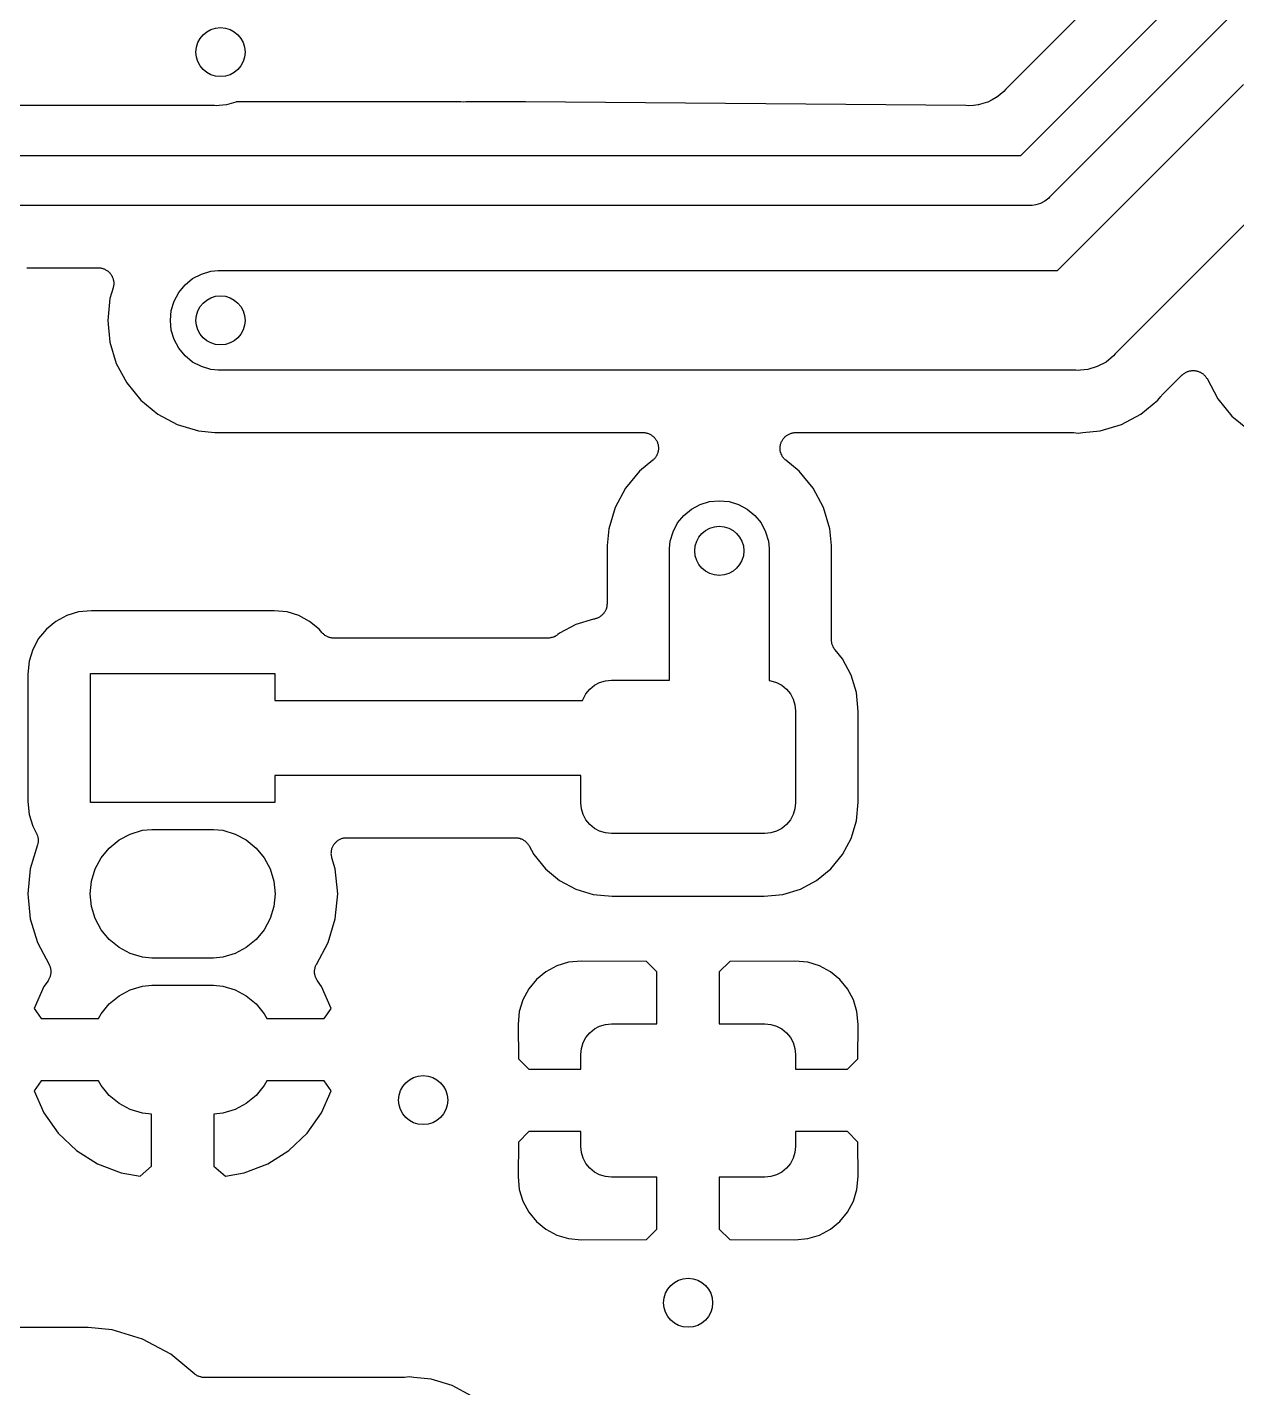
# Model space of a CAD drawing. Extents: x 105 to 193.4, y -145.7 to -72.2.
# Drawn here: x 133.1 to 142.95, y -131.03 to -119.94 of the extents above; entities that cross this region are included whole.
import ezdxf

# ---------------------------------------------------------------- set-up
doc = ezdxf.new("R2010")
doc.units = 0
doc.layers.add('BLACK', color=7, linetype='CONTINUOUS')

msp = doc.modelspace()

# ---------------------------------------------------------------- linework, layer by layer
at = {"layer": 'BLACK', "linetype": 'CONTINUOUS'}
for p, q in [((142.462, -119.054), (141.07, -120.446)), ((141.194, -120.985), (142.651, -119.527)), ((142.886, -119.867), (141.429, -121.325)), ((141.027, -120.487), (140.997, -120.512)), ((141.056, -120.463), (141.027, -120.487)), ((141.07, -120.446), (141.056, -120.463)), ((141.494, -121.922), (143.009, -120.407)), ((134.624, -120.578), (128.571, -120.578)), ((134.644, -120.58), (134.624, -120.578)), ((134.664, -120.578), (134.644, -120.58)), ((134.724, -120.573), (134.664, -120.578)), ((134.664, -120.578), (134.664, -120.578)), ((134.8, -120.549), (134.724, -120.573)), ((134.802, -120.548), (134.8, -120.549)), ((136.632, -120.548), (134.802, -120.548)), ((136.652, -120.55), (136.632, -120.548)), ((136.672, -120.548), (136.652, -120.55)), ((137.158, -120.548), (136.672, -120.548)), ((140.748, -120.578), (137.158, -120.548)), ((140.77, -120.58), (140.748, -120.578)), ((140.808, -120.577), (140.77, -120.58)), ((140.846, -120.573), (140.808, -120.577)), ((140.848, -120.573), (140.846, -120.573)), ((140.85, -120.573), (140.848, -120.573)), ((140.886, -120.561), (140.85, -120.573)), ((140.923, -120.551), (140.886, -120.561)), ((140.925, -120.55), (140.923, -120.551)), ((140.926, -120.549), (140.925, -120.55)), ((140.96, -120.531), (140.926, -120.549)), ((140.994, -120.513), (140.96, -120.531)), ((140.995, -120.512), (140.994, -120.513)), ((140.997, -120.512), (140.995, -120.512)), ((132.781, -120.985), (141.194, -120.985)), ((143.478, -121.086), (141.963, -122.601)), ((141.356, -121.377), (141.318, -121.388)), ((141.391, -121.358), (141.356, -121.377)), ((141.422, -121.332), (141.391, -121.358)), ((141.429, -121.325), (141.422, -121.332)), ((141.268, -121.391), (132.855, -121.391)), ((141.278, -121.392), (141.268, -121.391)), ((141.288, -121.391), (141.278, -121.392)), ((141.318, -121.388), (141.288, -121.391)), ((141.288, -121.391), (141.288, -121.391)), ((133.095, -121.901), (133.106, -121.9)), ((133.106, -121.9), (133.118, -121.899)), ((133.118, -121.899), (133.677, -121.899)), ((133.677, -121.899), (133.679, -121.899)), ((133.679, -121.899), (133.685, -121.9)), ((133.685, -121.9), (133.691, -121.9)), ((133.691, -121.9), (133.697, -121.901)), ((133.697, -121.901), (133.704, -121.902)), ((133.704, -121.902), (133.709, -121.904)), ((133.709, -121.904), (133.715, -121.905)), ((133.715, -121.905), (133.721, -121.907)), ((133.721, -121.907), (133.727, -121.909)), ((133.727, -121.909), (133.732, -121.912)), ((133.732, -121.912), (133.738, -121.915)), ((133.738, -121.915), (133.743, -121.918)), ((133.743, -121.918), (133.749, -121.921)), ((133.749, -121.921), (133.754, -121.925)), ((133.754, -121.925), (133.758, -121.928)), ((133.758, -121.928), (133.763, -121.933)), ((133.763, -121.933), (133.768, -121.937)), ((133.768, -121.937), (133.772, -121.942)), ((134.518, -121.951), (134.594, -121.927)), ((134.594, -121.927), (134.654, -121.922)), ((134.654, -121.922), (141.494, -121.922)), ((133.772, -121.942), (133.776, -121.946)), ((133.776, -121.946), (133.779, -121.952)), ((133.779, -121.952), (133.784, -121.957)), ((133.784, -121.957), (133.786, -121.962)), ((133.786, -121.962), (133.79, -121.967)), ((133.79, -121.967), (133.792, -121.973)), ((133.792, -121.973), (133.795, -121.979)), ((133.795, -121.979), (133.797, -121.984)), ((133.797, -121.984), (133.799, -121.99)), ((133.799, -121.99), (133.8, -121.996)), ((133.8, -121.996), (133.802, -122.002)), ((133.802, -122.002), (133.803, -122.008)), ((133.804, -122.039), (133.802, -122.045)), ((133.802, -122.045), (133.802, -122.052)), ((133.803, -122.008), (133.804, -122.014)), ((133.804, -122.014), (133.804, -122.021)), ((133.804, -122.021), (133.804, -122.027)), ((133.804, -122.027), (133.804, -122.033)), ((133.804, -122.033), (133.804, -122.039)), ((134.334, -122.101), (134.385, -122.039)), ((134.385, -122.039), (134.447, -121.988)), ((134.447, -121.988), (134.518, -121.951)), ((133.773, -122.149), (133.755, -122.328)), ((133.799, -122.063), (133.773, -122.149)), ((133.8, -122.057), (133.799, -122.063)), ((133.802, -122.052), (133.8, -122.057)), ((134.297, -122.172), (134.334, -122.101)), ((134.266, -122.328), (134.273, -122.248)), ((134.273, -122.248), (134.297, -122.172)), ((133.755, -122.328), (133.773, -122.507)), ((134.273, -122.408), (134.266, -122.328)), ((134.297, -122.484), (134.273, -122.408)), ((134.334, -122.555), (134.297, -122.484)), ((133.773, -122.507), (133.825, -122.68)), ((134.385, -122.617), (134.334, -122.555)), ((141.963, -122.601), (141.951, -122.617)), ((133.825, -122.68), (133.91, -122.838)), ((134.447, -122.668), (134.385, -122.617)), ((134.518, -122.705), (134.447, -122.668)), ((134.594, -122.729), (134.518, -122.705)), ((141.818, -122.705), (141.742, -122.729)), ((141.889, -122.668), (141.818, -122.705)), ((141.951, -122.617), (141.889, -122.668)), ((134.654, -122.734), (134.594, -122.729)), ((141.642, -122.734), (134.654, -122.734)), ((141.662, -122.736), (141.642, -122.734)), ((141.682, -122.734), (141.662, -122.736)), ((141.742, -122.729), (141.682, -122.734)), ((141.682, -122.734), (141.682, -122.734)), ((142.345, -122.938), (142.51, -122.773)), ((142.51, -122.773), (142.511, -122.772)), ((142.511, -122.772), (142.516, -122.768)), ((142.516, -122.768), (142.52, -122.764)), ((142.52, -122.764), (142.525, -122.761)), ((142.525, -122.761), (142.531, -122.757)), ((142.531, -122.757), (142.536, -122.754)), ((142.536, -122.754), (142.541, -122.751)), ((142.541, -122.751), (142.547, -122.748)), ((142.547, -122.748), (142.553, -122.745)), ((142.553, -122.745), (142.558, -122.744)), ((142.558, -122.744), (142.564, -122.741)), ((142.564, -122.741), (142.57, -122.74)), ((142.57, -122.74), (142.576, -122.738)), ((142.576, -122.738), (142.582, -122.738)), ((142.582, -122.738), (142.588, -122.737)), ((142.588, -122.737), (142.594, -122.737)), ((142.594, -122.737), (142.601, -122.736)), ((142.601, -122.736), (142.607, -122.737)), ((142.607, -122.737), (142.613, -122.737)), ((142.613, -122.737), (142.619, -122.738)), ((142.619, -122.738), (142.626, -122.739)), ((142.626, -122.739), (142.631, -122.741)), ((142.631, -122.741), (142.637, -122.742)), ((142.637, -122.742), (142.643, -122.744)), ((142.643, -122.744), (142.649, -122.746)), ((142.649, -122.746), (142.654, -122.749)), ((142.654, -122.749), (142.66, -122.751)), ((142.66, -122.751), (142.665, -122.755)), ((142.665, -122.755), (142.671, -122.758)), ((142.671, -122.758), (142.676, -122.762)), ((142.676, -122.762), (142.68, -122.765)), ((142.68, -122.765), (142.685, -122.77)), ((142.685, -122.77), (142.69, -122.774)), ((142.69, -122.774), (142.694, -122.778)), ((142.694, -122.778), (142.698, -122.783)), ((142.698, -122.783), (142.702, -122.788)), ((142.702, -122.788), (142.706, -122.793)), ((142.706, -122.793), (142.708, -122.798)), ((142.708, -122.798), (142.712, -122.803)), ((142.712, -122.803), (142.8, -122.968)), ((133.91, -122.838), (134.024, -122.978)), ((142.341, -122.943), (142.345, -122.938)), ((134.024, -122.978), (134.164, -123.092)), ((142.172, -123.092), (142.312, -122.978)), ((142.312, -122.978), (142.336, -122.948)), ((142.336, -122.948), (142.338, -122.946)), ((142.338, -122.946), (142.341, -122.943)), ((142.8, -122.968), (142.914, -123.108)), ((134.164, -123.092), (134.322, -123.177)), ((142.014, -123.177), (142.172, -123.092)), ((142.914, -123.108), (143.054, -123.222)), ((134.322, -123.177), (134.495, -123.229)), ((134.495, -123.229), (134.629, -123.242)), ((134.629, -123.242), (138.116, -123.242)), ((138.116, -123.242), (138.118, -123.242)), ((138.118, -123.242), (138.124, -123.243)), ((138.124, -123.243), (138.13, -123.243)), ((138.13, -123.243), (138.136, -123.244)), ((138.136, -123.244), (138.142, -123.245)), ((138.142, -123.245), (138.148, -123.247)), ((138.148, -123.247), (138.154, -123.248)), ((138.154, -123.248), (138.16, -123.251)), ((138.16, -123.251), (138.166, -123.253)), ((138.166, -123.253), (138.171, -123.256)), ((138.171, -123.256), (138.177, -123.258)), ((138.177, -123.258), (138.182, -123.262)), ((138.182, -123.262), (138.188, -123.265)), ((138.188, -123.265), (138.192, -123.268)), ((138.192, -123.268), (138.197, -123.272)), ((139.28, -123.271), (139.285, -123.267)), ((139.285, -123.267), (139.29, -123.264)), ((139.29, -123.264), (139.296, -123.261)), ((139.296, -123.261), (139.301, -123.257)), ((139.301, -123.257), (139.306, -123.255)), ((139.306, -123.255), (139.312, -123.252)), ((139.312, -123.252), (139.318, -123.25)), ((139.318, -123.25), (139.324, -123.248)), ((139.324, -123.248), (139.33, -123.247)), ((139.33, -123.247), (139.335, -123.245)), ((139.335, -123.245), (139.342, -123.244)), ((139.342, -123.244), (139.348, -123.243)), ((139.348, -123.243), (139.354, -123.243)), ((139.354, -123.243), (139.36, -123.242)), ((139.36, -123.242), (141.611, -123.242)), ((141.611, -123.242), (141.613, -123.242)), ((141.613, -123.242), (141.618, -123.243)), ((141.618, -123.243), (141.623, -123.243)), ((141.623, -123.243), (141.662, -123.247)), ((141.662, -123.247), (141.701, -123.243)), ((141.701, -123.243), (141.841, -123.229)), ((141.701, -123.243), (141.701, -123.243)), ((141.841, -123.229), (142.014, -123.177)), ((138.197, -123.272), (138.202, -123.276)), ((138.202, -123.276), (138.207, -123.281)), ((138.207, -123.281), (138.21, -123.285)), ((138.21, -123.285), (138.215, -123.29)), ((138.215, -123.29), (138.218, -123.295)), ((138.218, -123.295), (138.222, -123.3)), ((138.222, -123.3), (138.225, -123.305)), ((138.225, -123.305), (138.228, -123.31)), ((138.228, -123.31), (138.231, -123.316)), ((138.231, -123.316), (138.234, -123.322)), ((138.234, -123.322), (138.235, -123.328)), ((138.235, -123.328), (138.238, -123.333)), ((138.238, -123.333), (138.239, -123.339)), ((138.239, -123.339), (138.241, -123.346)), ((138.241, -123.346), (138.241, -123.352)), ((138.241, -123.352), (138.242, -123.358)), ((138.242, -123.358), (138.242, -123.364)), ((138.242, -123.364), (138.243, -123.37)), ((138.243, -123.37), (138.242, -123.376)), ((138.242, -123.376), (138.242, -123.382)), ((139.233, -123.369), (139.234, -123.362)), ((139.234, -123.375), (139.233, -123.369)), ((139.234, -123.356), (139.235, -123.35)), ((139.234, -123.362), (139.234, -123.356)), ((139.234, -123.381), (139.234, -123.375)), ((139.235, -123.387), (139.234, -123.381)), ((139.235, -123.35), (139.236, -123.344)), ((139.236, -123.344), (139.238, -123.338)), ((139.238, -123.338), (139.239, -123.331)), ((139.239, -123.331), (139.241, -123.326)), ((139.241, -123.326), (139.243, -123.32)), ((139.243, -123.32), (139.246, -123.315)), ((139.246, -123.315), (139.249, -123.309)), ((139.249, -123.309), (139.252, -123.304)), ((139.252, -123.304), (139.255, -123.298)), ((139.255, -123.298), (139.259, -123.293)), ((139.259, -123.293), (139.263, -123.288)), ((139.263, -123.288), (139.267, -123.284)), ((139.267, -123.284), (139.271, -123.279)), ((139.271, -123.279), (139.276, -123.275)), ((139.276, -123.275), (139.28, -123.271)), ((138.196, -123.468), (138.088, -123.556)), ((138.201, -123.463), (138.196, -123.468)), ((138.205, -123.46), (138.201, -123.463)), ((138.209, -123.455), (138.205, -123.46)), ((138.214, -123.45), (138.209, -123.455)), ((138.217, -123.445), (138.214, -123.45)), ((138.221, -123.44), (138.217, -123.445)), ((138.224, -123.435), (138.221, -123.44)), ((138.228, -123.429), (138.224, -123.435)), ((138.23, -123.424), (138.228, -123.429)), ((138.233, -123.419), (138.23, -123.424)), ((138.235, -123.412), (138.233, -123.419)), ((138.237, -123.407), (138.235, -123.412)), ((138.238, -123.401), (138.237, -123.407)), ((138.24, -123.395), (138.238, -123.401)), ((138.241, -123.389), (138.24, -123.395)), ((138.242, -123.382), (138.241, -123.389)), ((139.235, -123.393), (139.235, -123.387)), ((139.237, -123.399), (139.235, -123.393)), ((139.238, -123.405), (139.237, -123.399)), ((139.241, -123.411), (139.238, -123.405)), ((139.242, -123.417), (139.241, -123.411)), ((139.245, -123.422), (139.242, -123.417)), ((139.247, -123.428), (139.245, -123.422)), ((139.251, -123.433), (139.247, -123.428)), ((139.254, -123.439), (139.251, -123.433)), ((139.258, -123.444), (139.254, -123.439)), ((139.261, -123.449), (139.258, -123.444)), ((139.265, -123.453), (139.261, -123.449)), ((139.269, -123.458), (139.265, -123.453)), ((139.274, -123.462), (139.269, -123.458)), ((139.278, -123.466), (139.274, -123.462)), ((139.28, -123.468), (139.278, -123.466)), ((139.388, -123.556), (139.28, -123.468)), ((138.088, -123.556), (137.974, -123.696)), ((139.502, -123.696), (139.388, -123.556)), ((137.974, -123.696), (137.889, -123.854)), ((139.587, -123.854), (139.502, -123.696)), ((138.582, -123.829), (138.658, -123.805)), ((138.658, -123.805), (138.738, -123.798)), ((138.738, -123.798), (138.818, -123.805)), ((138.818, -123.805), (138.894, -123.829)), ((137.889, -123.854), (137.837, -124.027)), ((138.398, -123.979), (138.449, -123.917)), ((138.449, -123.917), (138.511, -123.866)), ((138.511, -123.866), (138.582, -123.829)), ((138.894, -123.829), (138.965, -123.866)), ((138.965, -123.866), (139.027, -123.917)), ((139.027, -123.917), (139.078, -123.979)), ((139.639, -124.027), (139.587, -123.854)), ((137.837, -124.027), (137.824, -124.161)), ((138.361, -124.05), (138.398, -123.979)), ((139.078, -123.979), (139.115, -124.05)), ((139.652, -124.161), (139.639, -124.027)), ((138.332, -124.186), (138.337, -124.126)), ((138.337, -124.126), (138.361, -124.05)), ((139.115, -124.05), (139.139, -124.126)), ((139.139, -124.126), (139.144, -124.186)), ((137.824, -124.161), (137.824, -124.637)), ((138.332, -125.259), (138.332, -124.186)), ((139.144, -124.186), (139.144, -125.262)), ((139.652, -124.933), (139.652, -124.161)), ((133.516, -124.704), (133.421, -124.733)), ((133.622, -124.694), (133.516, -124.704)), ((135.11, -124.694), (133.622, -124.694)), ((135.216, -124.704), (135.11, -124.694)), ((135.311, -124.733), (135.216, -124.704)), ((137.801, -124.709), (137.798, -124.713)), ((137.805, -124.703), (137.801, -124.709)), ((137.808, -124.697), (137.805, -124.703)), ((137.811, -124.692), (137.808, -124.697)), ((137.813, -124.687), (137.811, -124.692)), ((137.815, -124.681), (137.813, -124.687)), ((137.818, -124.674), (137.815, -124.681)), ((137.819, -124.669), (137.818, -124.674)), ((137.821, -124.663), (137.819, -124.669)), ((137.822, -124.657), (137.821, -124.663)), ((137.823, -124.65), (137.822, -124.657)), ((137.824, -124.639), (137.823, -124.644)), ((137.823, -124.644), (137.823, -124.65)), ((137.824, -124.637), (137.824, -124.639)), ((133.332, -124.781), (133.255, -124.844)), ((133.421, -124.733), (133.332, -124.781)), ((135.4, -124.781), (135.311, -124.733)), ((135.477, -124.844), (135.4, -124.781)), ((137.568, -124.806), (137.437, -124.877)), ((137.712, -124.763), (137.568, -124.806)), ((137.715, -124.762), (137.712, -124.763)), ((137.72, -124.762), (137.715, -124.762)), ((137.727, -124.76), (137.72, -124.762)), ((137.733, -124.758), (137.727, -124.76)), ((137.739, -124.756), (137.733, -124.758)), ((137.744, -124.755), (137.739, -124.756)), ((137.75, -124.752), (137.744, -124.755)), ((137.756, -124.749), (137.75, -124.752)), ((137.761, -124.746), (137.756, -124.749)), ((137.766, -124.743), (137.761, -124.746)), ((137.771, -124.739), (137.766, -124.743)), ((137.777, -124.735), (137.771, -124.739)), ((137.781, -124.731), (137.777, -124.735)), ((137.785, -124.728), (137.781, -124.731)), ((137.79, -124.723), (137.785, -124.728)), ((137.794, -124.718), (137.79, -124.723)), ((137.798, -124.713), (137.794, -124.718)), ((133.192, -124.921), (133.144, -125.01)), ((133.255, -124.844), (133.192, -124.921)), ((135.499, -124.871), (135.477, -124.844)), ((135.503, -124.875), (135.499, -124.871)), ((135.506, -124.879), (135.503, -124.875)), ((135.512, -124.883), (135.506, -124.879)), ((135.516, -124.888), (135.512, -124.883)), ((135.521, -124.891), (135.516, -124.888)), ((135.525, -124.895), (135.521, -124.891)), ((135.531, -124.898), (135.525, -124.895)), ((135.537, -124.902), (135.531, -124.898)), ((135.542, -124.904), (135.537, -124.902)), ((135.547, -124.907), (135.542, -124.904)), ((135.554, -124.909), (135.547, -124.907)), ((135.56, -124.912), (135.554, -124.909)), ((135.565, -124.913), (135.56, -124.912)), ((135.571, -124.914), (135.565, -124.913)), ((135.577, -124.915), (135.571, -124.914)), ((135.584, -124.917), (135.577, -124.915)), ((135.59, -124.917), (135.584, -124.917)), ((135.595, -124.917), (135.59, -124.917)), ((135.597, -124.917), (135.595, -124.917)), ((137.342, -124.917), (135.597, -124.917)), ((137.347, -124.917), (137.342, -124.917)), ((137.353, -124.917), (137.347, -124.917)), ((137.36, -124.915), (137.353, -124.917)), ((137.366, -124.915), (137.36, -124.915)), ((137.372, -124.913), (137.366, -124.915)), ((137.377, -124.912), (137.372, -124.913)), ((137.384, -124.91), (137.377, -124.912)), ((137.39, -124.908), (137.384, -124.91)), ((137.395, -124.905), (137.39, -124.908)), ((137.4, -124.903), (137.395, -124.905)), ((137.406, -124.899), (137.4, -124.903)), ((137.412, -124.896), (137.406, -124.899)), ((137.416, -124.892), (137.412, -124.896)), ((137.421, -124.889), (137.416, -124.892)), ((137.422, -124.888), (137.421, -124.889)), ((137.437, -124.877), (137.422, -124.888)), ((139.653, -124.938), (139.652, -124.933)), ((133.144, -125.01), (133.115, -125.105)), ((139.653, -124.944), (139.653, -124.938)), ((139.654, -124.951), (139.653, -124.944)), ((139.655, -124.957), (139.654, -124.951)), ((139.656, -124.963), (139.655, -124.957)), ((139.657, -124.968), (139.656, -124.963)), ((139.66, -124.975), (139.657, -124.968)), ((139.662, -124.981), (139.66, -124.975)), ((139.665, -124.986), (139.662, -124.981)), ((139.667, -124.991), (139.665, -124.986)), ((139.67, -124.997), (139.667, -124.991)), ((139.674, -125.003), (139.67, -124.997)), ((139.677, -125.007), (139.674, -125.003)), ((139.68, -125.012), (139.677, -125.007)), ((139.681, -125.013), (139.68, -125.012)), ((139.741, -125.087), (139.681, -125.013)), ((133.115, -125.105), (133.105, -125.211)), ((139.812, -125.218), (139.741, -125.087)), ((133.105, -125.211), (133.105, -126.249)), ((133.616, -126.255), (133.616, -125.205)), ((133.616, -125.205), (135.116, -125.205)), ((135.116, -125.205), (135.116, -125.425)), ((137.763, -125.278), (137.81, -125.264)), ((137.81, -125.264), (137.859, -125.259)), ((137.859, -125.259), (138.332, -125.259)), ((139.144, -125.262), (139.158, -125.264)), ((139.158, -125.264), (139.205, -125.278)), ((139.855, -125.361), (139.812, -125.218)), ((137.628, -125.413), (137.651, -125.37)), ((137.651, -125.37), (137.682, -125.332)), ((137.682, -125.332), (137.72, -125.301)), ((137.72, -125.301), (137.763, -125.278)), ((139.205, -125.278), (139.248, -125.301)), ((139.248, -125.301), (139.286, -125.332)), ((139.286, -125.332), (139.317, -125.37)), ((139.317, -125.37), (139.34, -125.413)), ((139.87, -125.515), (139.855, -125.361)), ((135.116, -125.425), (137.624, -125.425)), ((137.624, -125.425), (137.628, -125.413)), ((139.34, -125.413), (139.354, -125.46)), ((139.354, -125.46), (139.359, -125.509)), ((139.359, -125.509), (139.359, -126.259)), ((139.87, -126.253), (139.87, -125.515)), ((137.609, -126.035), (135.116, -126.035)), ((135.116, -126.035), (135.116, -126.255)), ((137.609, -126.259), (137.609, -126.035)), ((133.105, -126.249), (133.115, -126.355)), ((135.116, -126.255), (133.616, -126.255)), ((137.614, -126.308), (137.609, -126.259)), ((139.359, -126.259), (139.354, -126.308)), ((139.855, -126.407), (139.87, -126.253)), ((133.115, -126.355), (133.144, -126.45)), ((137.628, -126.355), (137.614, -126.308)), ((137.651, -126.398), (137.628, -126.355)), ((139.34, -126.355), (139.317, -126.398)), ((139.354, -126.308), (139.34, -126.355)), ((133.144, -126.45), (133.173, -126.504)), ((133.939, -126.513), (134.038, -126.483)), ((134.038, -126.483), (134.115, -126.475)), ((134.115, -126.475), (134.617, -126.475)), ((134.617, -126.475), (134.694, -126.483)), ((134.694, -126.483), (134.793, -126.513)), ((137.682, -126.436), (137.651, -126.398)), ((137.72, -126.467), (137.682, -126.436)), ((137.763, -126.49), (137.72, -126.467)), ((139.248, -126.467), (139.205, -126.49)), ((139.286, -126.436), (139.248, -126.467)), ((139.317, -126.398), (139.286, -126.436)), ((139.812, -126.55), (139.855, -126.407)), ((133.173, -126.504), (133.173, -126.504)), ((133.173, -126.504), (133.173, -126.504)), ((133.173, -126.504), (133.173, -126.504)), ((133.173, -126.504), (133.174, -126.506)), ((133.174, -126.506), (133.178, -126.516)), ((133.178, -126.516), (133.183, -126.527)), ((133.183, -126.527), (133.183, -126.528)), ((133.183, -126.528), (133.183, -126.529)), ((133.183, -126.529), (133.185, -126.54)), ((133.185, -126.589), (133.183, -126.601)), ((133.185, -126.54), (133.188, -126.552)), ((133.187, -126.578), (133.185, -126.589)), ((133.188, -126.553), (133.187, -126.565)), ((133.187, -126.565), (133.187, -126.576)), ((133.187, -126.576), (133.187, -126.577)), ((133.187, -126.577), (133.187, -126.578)), ((133.188, -126.552), (133.188, -126.552)), ((133.188, -126.552), (133.188, -126.553)), ((133.768, -126.627), (133.848, -126.561)), ((133.848, -126.561), (133.939, -126.513)), ((134.793, -126.513), (134.884, -126.561)), ((134.884, -126.561), (134.964, -126.627)), ((135.598, -126.599), (135.602, -126.594)), ((135.602, -126.594), (135.606, -126.588)), ((135.606, -126.588), (135.61, -126.584)), ((135.61, -126.584), (135.614, -126.58)), ((135.614, -126.58), (135.619, -126.576)), ((135.619, -126.576), (135.623, -126.571)), ((135.623, -126.571), (135.628, -126.568)), ((135.628, -126.568), (135.633, -126.564)), ((135.633, -126.564), (135.639, -126.561)), ((135.639, -126.561), (135.644, -126.557)), ((135.644, -126.557), (135.649, -126.555)), ((135.649, -126.555), (135.655, -126.552)), ((135.655, -126.552), (135.661, -126.55)), ((135.661, -126.55), (135.667, -126.548)), ((135.667, -126.548), (135.673, -126.547)), ((135.673, -126.547), (135.678, -126.545)), ((135.678, -126.545), (135.685, -126.545)), ((135.685, -126.545), (135.691, -126.543)), ((135.691, -126.543), (135.697, -126.543)), ((135.697, -126.543), (135.703, -126.543)), ((135.703, -126.543), (137.076, -126.543)), ((137.076, -126.543), (137.078, -126.543)), ((137.078, -126.543), (137.084, -126.543)), ((137.084, -126.543), (137.089, -126.543)), ((137.089, -126.543), (137.096, -126.545)), ((137.096, -126.545), (137.103, -126.546)), ((137.103, -126.546), (137.108, -126.547)), ((137.108, -126.547), (137.114, -126.548)), ((137.114, -126.548), (137.12, -126.551)), ((137.12, -126.551), (137.126, -126.553)), ((137.126, -126.553), (137.131, -126.556)), ((137.131, -126.556), (137.137, -126.558)), ((137.137, -126.558), (137.142, -126.562)), ((137.142, -126.562), (137.148, -126.565)), ((137.148, -126.565), (137.153, -126.569)), ((137.153, -126.569), (137.157, -126.572)), ((137.157, -126.572), (137.162, -126.577)), ((137.162, -126.577), (137.167, -126.581)), ((137.167, -126.581), (137.171, -126.585)), ((137.171, -126.585), (137.175, -126.589)), ((137.175, -126.589), (137.178, -126.595)), ((137.178, -126.595), (137.183, -126.6)), ((137.81, -126.504), (137.763, -126.49)), ((137.859, -126.509), (137.81, -126.504)), ((139.109, -126.509), (137.859, -126.509)), ((139.158, -126.504), (139.109, -126.509)), ((139.205, -126.49), (139.158, -126.504)), ((139.741, -126.681), (139.812, -126.55)), ((133.183, -126.601), (133.123, -126.797)), ((133.654, -126.798), (133.702, -126.707)), ((133.702, -126.707), (133.768, -126.627)), ((134.964, -126.627), (135.03, -126.707)), ((135.03, -126.707), (135.078, -126.798)), ((135.576, -126.669), (135.577, -126.662)), ((135.577, -126.675), (135.576, -126.669)), ((135.576, -126.681), (135.577, -126.675)), ((135.578, -126.687), (135.576, -126.681)), ((135.577, -126.656), (135.578, -126.65)), ((135.577, -126.662), (135.577, -126.656)), ((135.578, -126.65), (135.579, -126.644)), ((135.578, -126.694), (135.578, -126.687)), ((135.58, -126.699), (135.578, -126.694)), ((135.579, -126.644), (135.581, -126.638)), ((135.581, -126.705), (135.58, -126.699)), ((135.581, -126.638), (135.582, -126.632)), ((135.582, -126.707), (135.581, -126.705)), ((135.582, -126.632), (135.584, -126.626)), ((135.609, -126.797), (135.582, -126.707)), ((135.584, -126.626), (135.586, -126.621)), ((135.586, -126.621), (135.589, -126.615)), ((135.589, -126.615), (135.592, -126.609)), ((135.592, -126.609), (135.595, -126.604)), ((135.595, -126.604), (135.598, -126.599)), ((137.183, -126.6), (137.185, -126.605)), ((137.185, -126.605), (137.188, -126.61)), ((137.188, -126.61), (137.227, -126.681)), ((137.227, -126.681), (137.321, -126.797)), ((139.647, -126.797), (139.741, -126.681)), ((133.123, -126.797), (133.103, -127)), ((133.624, -126.897), (133.654, -126.798)), ((135.078, -126.798), (135.108, -126.897)), ((135.629, -127), (135.609, -126.797)), ((137.321, -126.797), (137.437, -126.891)), ((139.531, -126.891), (139.647, -126.797)), ((133.613, -127), (133.624, -126.897)), ((135.108, -126.897), (135.119, -127)), ((137.437, -126.891), (137.568, -126.962)), ((139.4, -126.962), (139.531, -126.891)), ((133.103, -127), (133.123, -127.203)), ((133.624, -127.103), (133.613, -127)), ((135.119, -127), (135.108, -127.103)), ((135.609, -127.203), (135.629, -127)), ((137.568, -126.962), (137.711, -127.005)), ((137.711, -127.005), (137.865, -127.02)), ((137.865, -127.02), (139.103, -127.02)), ((139.103, -127.02), (139.257, -127.005)), ((139.257, -127.005), (139.4, -126.962)), ((133.654, -127.202), (133.624, -127.103)), ((135.108, -127.103), (135.078, -127.202)), ((133.123, -127.203), (133.182, -127.397)), ((133.702, -127.293), (133.654, -127.202)), ((135.078, -127.202), (135.03, -127.293)), ((135.55, -127.397), (135.609, -127.203)), ((133.768, -127.373), (133.702, -127.293)), ((135.03, -127.293), (134.964, -127.373)), ((133.182, -127.397), (133.277, -127.575)), ((133.848, -127.439), (133.768, -127.373)), ((133.939, -127.487), (133.848, -127.439)), ((134.884, -127.439), (134.793, -127.487)), ((134.964, -127.373), (134.884, -127.439)), ((135.455, -127.575), (135.55, -127.397)), ((133.277, -127.575), (133.278, -127.576)), ((133.278, -127.576), (133.28, -127.583)), ((133.28, -127.583), (133.284, -127.59)), ((133.284, -127.59), (133.285, -127.595)), ((134.038, -127.517), (133.939, -127.487)), ((134.115, -127.525), (134.038, -127.517)), ((134.617, -127.525), (134.115, -127.525)), ((134.694, -127.517), (134.617, -127.525)), ((134.793, -127.487), (134.694, -127.517)), ((135.446, -127.598), (135.448, -127.593)), ((135.448, -127.593), (135.449, -127.588)), ((135.449, -127.588), (135.452, -127.581)), ((135.452, -127.581), (135.455, -127.575)), ((137.414, -127.587), (137.325, -127.635)), ((137.509, -127.558), (137.414, -127.587)), ((137.615, -127.548), (137.509, -127.558)), ((138.145, -127.551), (137.615, -127.548)), ((138.23, -127.635), (138.145, -127.551)), ((138.823, -127.551), (138.738, -127.635)), ((139.353, -127.548), (138.823, -127.551)), ((139.459, -127.558), (139.353, -127.548)), ((139.554, -127.587), (139.459, -127.558)), ((139.643, -127.635), (139.554, -127.587)), ((133.272, -127.702), (133.269, -127.708)), ((133.276, -127.696), (133.272, -127.702)), ((133.278, -127.691), (133.276, -127.696)), ((133.281, -127.686), (133.278, -127.691)), ((133.283, -127.679), (133.281, -127.686)), ((133.286, -127.673), (133.283, -127.679)), ((133.285, -127.595), (133.287, -127.599)), ((133.287, -127.668), (133.286, -127.673)), ((133.287, -127.599), (133.288, -127.606)), ((133.289, -127.663), (133.287, -127.668)), ((133.288, -127.606), (133.29, -127.613)), ((133.29, -127.656), (133.289, -127.663)), ((133.29, -127.613), (133.291, -127.619)), ((133.291, -127.649), (133.29, -127.656)), ((133.291, -127.619), (133.291, -127.624)), ((133.291, -127.624), (133.291, -127.631)), ((133.291, -127.631), (133.292, -127.638)), ((133.292, -127.638), (133.291, -127.643)), ((133.291, -127.643), (133.291, -127.649)), ((135.44, -127.636), (135.441, -127.629)), ((135.441, -127.642), (135.44, -127.636)), ((135.441, -127.622), (135.442, -127.617)), ((135.441, -127.629), (135.441, -127.622)), ((135.441, -127.647), (135.441, -127.642)), ((135.442, -127.654), (135.441, -127.647)), ((135.442, -127.612), (135.444, -127.605)), ((135.442, -127.617), (135.442, -127.612)), ((135.443, -127.661), (135.442, -127.654)), ((135.444, -127.666), (135.443, -127.661)), ((135.444, -127.605), (135.446, -127.598)), ((135.445, -127.671), (135.444, -127.666)), ((135.448, -127.678), (135.445, -127.671)), ((135.45, -127.685), (135.448, -127.678)), ((135.453, -127.689), (135.45, -127.685)), ((135.455, -127.694), (135.453, -127.689)), ((135.459, -127.7), (135.455, -127.694)), ((135.462, -127.706), (135.459, -127.7)), ((137.248, -127.698), (137.185, -127.775)), ((137.325, -127.635), (137.248, -127.698)), ((138.23, -128.059), (138.23, -127.635)), ((138.738, -127.635), (138.738, -128.059)), ((139.72, -127.698), (139.643, -127.635)), ((139.783, -127.775), (139.72, -127.698)), ((133.235, -127.756), (133.156, -127.934)), ((133.269, -127.708), (133.235, -127.756)), ((133.848, -127.831), (133.939, -127.783)), ((133.939, -127.783), (134.038, -127.753)), ((134.038, -127.753), (134.115, -127.745)), ((134.115, -127.745), (134.617, -127.745)), ((134.617, -127.745), (134.694, -127.753)), ((134.694, -127.753), (134.793, -127.783)), ((134.793, -127.783), (134.884, -127.831)), ((135.463, -127.708), (135.462, -127.706)), ((135.497, -127.756), (135.463, -127.708)), ((135.576, -127.934), (135.497, -127.756)), ((137.185, -127.775), (137.137, -127.864)), ((139.831, -127.864), (139.783, -127.775)), ((133.702, -127.977), (133.768, -127.897)), ((133.768, -127.897), (133.848, -127.831)), ((134.884, -127.831), (134.964, -127.897)), ((134.964, -127.897), (135.03, -127.977)), ((137.137, -127.864), (137.108, -127.959)), ((139.86, -127.959), (139.831, -127.864)), ((133.156, -127.934), (133.214, -128.016)), ((133.214, -128.016), (133.681, -128.016)), ((133.681, -128.016), (133.702, -127.977)), ((135.03, -127.977), (135.051, -128.016)), ((135.051, -128.016), (135.518, -128.016)), ((135.518, -128.016), (135.539, -127.986)), ((135.539, -127.986), (135.576, -127.934)), ((135.539, -127.986), (135.539, -127.986)), ((137.108, -127.959), (137.098, -128.065)), ((139.87, -128.065), (139.86, -127.959)), ((137.098, -128.065), (137.101, -128.345)), ((137.651, -128.17), (137.682, -128.132)), ((137.682, -128.132), (137.72, -128.101)), ((137.72, -128.101), (137.763, -128.078)), ((137.763, -128.078), (137.81, -128.064)), ((137.81, -128.064), (137.859, -128.059)), ((137.859, -128.059), (138.23, -128.059)), ((138.738, -128.059), (139.109, -128.059)), ((139.109, -128.059), (139.158, -128.064)), ((139.158, -128.064), (139.205, -128.078)), ((139.205, -128.078), (139.248, -128.101)), ((139.248, -128.101), (139.286, -128.132)), ((139.286, -128.132), (139.317, -128.17)), ((139.867, -128.345), (139.87, -128.065)), ((137.614, -128.26), (137.628, -128.213)), ((137.628, -128.213), (137.651, -128.17)), ((139.317, -128.17), (139.34, -128.213)), ((139.34, -128.213), (139.354, -128.26)), ((137.101, -128.345), (137.185, -128.43)), ((137.609, -128.309), (137.614, -128.26)), ((137.609, -128.43), (137.609, -128.309)), ((139.354, -128.26), (139.359, -128.309)), ((139.359, -128.309), (139.359, -128.43)), ((139.783, -128.43), (139.867, -128.345)), ((137.185, -128.43), (137.609, -128.43)), ((139.359, -128.43), (139.783, -128.43)), ((133.214, -128.524), (133.156, -128.606)), ((133.681, -128.524), (133.214, -128.524)), ((133.702, -128.563), (133.681, -128.524)), ((133.768, -128.643), (133.702, -128.563)), ((135.03, -128.563), (134.964, -128.643)), ((135.051, -128.524), (135.03, -128.563)), ((135.518, -128.524), (135.051, -128.524)), ((135.576, -128.606), (135.518, -128.524)), ((133.156, -128.606), (133.235, -128.784)), ((133.848, -128.709), (133.768, -128.643)), ((134.964, -128.643), (134.884, -128.709)), ((135.497, -128.784), (135.576, -128.606)), ((133.235, -128.784), (133.352, -128.951)), ((133.939, -128.757), (133.848, -128.709)), ((134.038, -128.787), (133.939, -128.757)), ((134.112, -128.795), (134.038, -128.787)), ((134.112, -129.219), (134.112, -128.795)), ((134.694, -128.787), (134.62, -128.795)), ((134.62, -128.795), (134.62, -129.219)), ((134.793, -128.757), (134.694, -128.787)), ((134.884, -128.709), (134.793, -128.757)), ((135.38, -128.951), (135.497, -128.784)), ((133.352, -128.951), (133.5, -129.092)), ((135.232, -129.092), (135.38, -128.951)), ((137.101, -129.023), (137.098, -129.303)), ((137.185, -128.938), (137.101, -129.023)), ((137.609, -128.938), (137.185, -128.938)), ((137.609, -129.059), (137.609, -128.938)), ((139.359, -128.938), (139.359, -129.059)), ((139.783, -128.938), (139.359, -128.938)), ((139.867, -129.023), (139.783, -128.938)), ((139.87, -129.303), (139.867, -129.023)), ((133.5, -129.092), (133.673, -129.201)), ((135.059, -129.201), (135.232, -129.092)), ((137.614, -129.108), (137.609, -129.059)), ((137.628, -129.155), (137.614, -129.108)), ((139.354, -129.108), (139.34, -129.155)), ((139.359, -129.059), (139.354, -129.108)), ((133.673, -129.201), (133.864, -129.274)), ((134.018, -129.301), (134.112, -129.219)), ((134.62, -129.219), (134.714, -129.301)), ((134.868, -129.274), (135.059, -129.201)), ((137.651, -129.198), (137.628, -129.155)), ((137.682, -129.236), (137.651, -129.198)), ((137.72, -129.267), (137.682, -129.236)), ((139.286, -129.236), (139.248, -129.267)), ((139.317, -129.198), (139.286, -129.236)), ((139.34, -129.155), (139.317, -129.198)), ((133.864, -129.274), (134.018, -129.301)), ((134.714, -129.301), (134.868, -129.274)), ((137.098, -129.303), (137.108, -129.409)), ((137.763, -129.29), (137.72, -129.267)), ((137.81, -129.304), (137.763, -129.29)), ((137.859, -129.309), (137.81, -129.304)), ((138.23, -129.309), (137.859, -129.309)), ((138.23, -129.733), (138.23, -129.309)), ((139.109, -129.309), (138.738, -129.309)), ((138.738, -129.309), (138.738, -129.733)), ((139.158, -129.304), (139.109, -129.309)), ((139.205, -129.29), (139.158, -129.304)), ((139.248, -129.267), (139.205, -129.29)), ((139.86, -129.409), (139.87, -129.303)), ((137.108, -129.409), (137.137, -129.504)), ((139.831, -129.504), (139.86, -129.409)), ((137.137, -129.504), (137.185, -129.593)), ((139.783, -129.593), (139.831, -129.504)), ((137.185, -129.593), (137.248, -129.67)), ((137.248, -129.67), (137.325, -129.733)), ((139.643, -129.733), (139.72, -129.67)), ((139.72, -129.67), (139.783, -129.593)), ((137.325, -129.733), (137.414, -129.781)), ((137.414, -129.781), (137.509, -129.81)), ((137.509, -129.81), (137.615, -129.82)), ((138.145, -129.817), (138.23, -129.733)), ((138.738, -129.733), (138.823, -129.817)), ((139.353, -129.82), (139.459, -129.81)), ((139.459, -129.81), (139.554, -129.781)), ((139.554, -129.781), (139.643, -129.733)), ((137.615, -129.82), (138.145, -129.817)), ((138.823, -129.817), (139.353, -129.82)), ((133.596, -130.535), (131.923, -130.535)), ((133.79, -130.554), (133.596, -130.535)), ((134.039, -130.63), (133.79, -130.554)), ((134.268, -130.752), (134.039, -130.63)), ((134.464, -130.913), (134.268, -130.752)), ((134.468, -130.916), (134.464, -130.913)), ((134.472, -130.919), (134.468, -130.916)), ((134.479, -130.923), (134.472, -130.919)), ((134.484, -130.927), (134.479, -130.923)), ((134.489, -130.929), (134.484, -130.927)), ((134.494, -130.931), (134.489, -130.929)), ((134.501, -130.933), (134.494, -130.931)), ((134.507, -130.936), (134.501, -130.933)), ((134.513, -130.937), (134.507, -130.936)), ((134.518, -130.939), (134.513, -130.937)), ((134.525, -130.94), (134.518, -130.939)), ((134.531, -130.941), (134.525, -130.94)), ((134.537, -130.941), (134.531, -130.941)), ((134.542, -130.942), (134.537, -130.941)), ((134.544, -130.942), (134.542, -130.942)), ((136.16, -130.942), (134.544, -130.942)), ((136.165, -130.941), (136.16, -130.942)), ((136.17, -130.941), (136.165, -130.941)), ((136.172, -130.941), (136.17, -130.941)), ((136.211, -130.937), (136.172, -130.941)), ((136.249, -130.941), (136.211, -130.937)), ((136.25, -130.941), (136.249, -130.941)), ((136.39, -130.955), (136.25, -130.941)), ((136.562, -131.007), (136.39, -130.955)), ((136.721, -131.092), (136.562, -131.007))]:
    msp.add_line(p, q, dxfattribs=at)
at = {"layer": 'BLACK'}
for centre in [(134.674, -120.142), (134.674, -122.328), (138.738, -124.206), (136.325, -128.681), (138.484, -130.332)]:
    msp.add_circle(centre, 0.2, dxfattribs=at)

doc.saveas('drawing.dxf')
